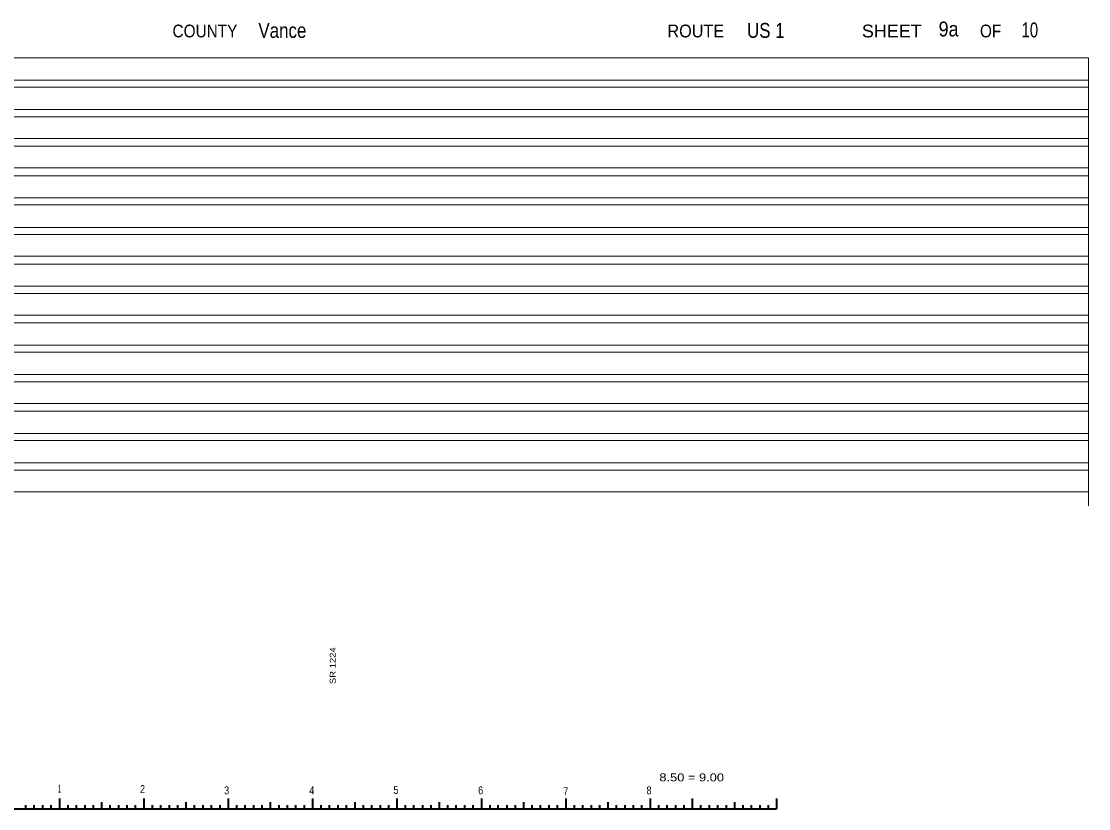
# Model space of a CAD drawing. Extents: x 2147473.7 to 2147499, y 2147476 to 2147489.5.
# Drawn here: x 2147486.3 to 2147498.97, y 2147480.17 to 2147489.52 of the extents above; entities that cross this region are included whole.
import ezdxf
from ezdxf.enums import TextEntityAlignment as Align

# ---------------------------------------------------------------- set-up
doc = ezdxf.new("R2010")
doc.units = 0
doc.header["$LTSCALE"] = 0.038
doc.layers.add('1', color=7, linetype='Continuous', lineweight=35)

msp = doc.modelspace()

# ---------------------------------------------------------------- linework, layer by layer
at = {"layer": '1', "lineweight": 13}
for p, q in [((2147473.659, 2147489.09), (2147498.967, 2147489.09)), ((2147498.967, 2147483.768), (2147498.967, 2147489.09)), ((2147475.433, 2147488.825), (2147498.967, 2147488.825)), ((2147473.659, 2147488.742), (2147498.967, 2147488.742)), ((2147475.433, 2147488.477), (2147498.967, 2147488.477)), ((2147474.266, 2147488.388), (2147498.967, 2147488.388)), ((2147477.561, 2147488.129), (2147498.967, 2147488.129)), ((2147474.266, 2147488.041), (2147498.967, 2147488.041)), ((2147477.767, 2147487.687), (2147498.967, 2147487.687)), ((2147479.748, 2147487.781), (2147498.967, 2147487.781)), ((2147474.266, 2147487.345), (2147498.967, 2147487.345)), ((2147475.433, 2147487.428), (2147498.967, 2147487.428)), ((2147475.433, 2147487.074), (2147498.961, 2147487.074)), ((2147474.266, 2147486.992), (2147498.967, 2147486.992)), ((2147475.433, 2147486.732), (2147498.967, 2147486.732)), ((2147474.266, 2147486.638), (2147498.967, 2147486.638)), ((2147475.433, 2147486.379), (2147498.967, 2147486.379)), ((2147474.266, 2147486.29), (2147498.967, 2147486.29)), ((2147482.618, 2147486.031), (2147498.967, 2147486.031)), ((2147482.665, 2147485.943), (2147498.967, 2147485.943)), ((2147475.433, 2147485.677), (2147498.967, 2147485.677)), ((2147474.266, 2147485.595), (2147498.967, 2147485.595)), ((2147475.433, 2147485.33), (2147498.967, 2147485.33)), ((2147474.266, 2147485.241), (2147498.967, 2147485.241)), ((2147475.433, 2147484.982), (2147498.967, 2147484.982)), ((2147474.266, 2147484.893), (2147498.967, 2147484.893)), ((2147474.266, 2147484.546), (2147498.967, 2147484.546)), ((2147475.433, 2147484.628), (2147498.967, 2147484.628)), ((2147475.433, 2147484.281), (2147498.967, 2147484.281)), ((2147474.266, 2147484.192), (2147498.967, 2147484.192)), ((2147475.433, 2147483.933), (2147498.967, 2147483.933))]:
    msp.add_line(p, q, dxfattribs=at)
at = {"layer": '1'}
for p, q in [((2147486.349, 2147480.215), (2147486.349, 2147480.172)), ((2147486.448, 2147480.215), (2147486.448, 2147480.172)), ((2147486.551, 2147480.215), (2147486.551, 2147480.172)), ((2147486.65, 2147480.215), (2147486.65, 2147480.172)), ((2147486.751, 2147480.292), (2147486.751, 2147480.172)), ((2147486.85, 2147480.215), (2147486.85, 2147480.172)), ((2147486.951, 2147480.215), (2147486.951, 2147480.172)), ((2147487.052, 2147480.215), (2147487.052, 2147480.172)), ((2147487.151, 2147480.215), (2147487.151, 2147480.172)), ((2147487.252, 2147480.251), (2147487.252, 2147480.172)), ((2147487.351, 2147480.215), (2147487.351, 2147480.172)), ((2147487.452, 2147480.215), (2147487.452, 2147480.172)), ((2147487.553, 2147480.215), (2147487.553, 2147480.172)), ((2147487.651, 2147480.215), (2147487.651, 2147480.172)), ((2147487.753, 2147480.292), (2147487.753, 2147480.172)), ((2147487.851, 2147480.215), (2147487.851, 2147480.172)), ((2147487.952, 2147480.215), (2147487.952, 2147480.172)), ((2147488.053, 2147480.215), (2147488.053, 2147480.172)), ((2147488.154, 2147480.215), (2147488.154, 2147480.172)), ((2147488.253, 2147480.251), (2147488.253, 2147480.172)), ((2147488.352, 2147480.215), (2147488.352, 2147480.172)), ((2147488.453, 2147480.215), (2147488.453, 2147480.172)), ((2147488.554, 2147480.215), (2147488.554, 2147480.172)), ((2147488.655, 2147480.215), (2147488.655, 2147480.172)), ((2147488.754, 2147480.292), (2147488.754, 2147480.172)), ((2147488.852, 2147480.215), (2147488.852, 2147480.172)), ((2147488.954, 2147480.215), (2147488.954, 2147480.172)), ((2147489.055, 2147480.215), (2147489.055, 2147480.172)), ((2147489.156, 2147480.215), (2147489.156, 2147480.172)), ((2147489.254, 2147480.251), (2147489.254, 2147480.172)), ((2147489.355, 2147480.215), (2147489.355, 2147480.172)), ((2147489.454, 2147480.215), (2147489.454, 2147480.172)), ((2147489.555, 2147480.215), (2147489.555, 2147480.172)), ((2147489.656, 2147480.215), (2147489.656, 2147480.172)), ((2147489.755, 2147480.292), (2147489.755, 2147480.172)), ((2147489.856, 2147480.215), (2147489.856, 2147480.172)), ((2147489.955, 2147480.215), (2147489.955, 2147480.172)), ((2147490.056, 2147480.215), (2147490.056, 2147480.172)), ((2147490.157, 2147480.215), (2147490.157, 2147480.172)), ((2147490.256, 2147480.251), (2147490.256, 2147480.172)), ((2147490.357, 2147480.215), (2147490.357, 2147480.172)), ((2147490.455, 2147480.215), (2147490.455, 2147480.172)), ((2147490.559, 2147480.215), (2147490.559, 2147480.172)), ((2147490.658, 2147480.215), (2147490.658, 2147480.172)), ((2147490.756, 2147480.292), (2147490.756, 2147480.172)), ((2147490.857, 2147480.215), (2147490.857, 2147480.172)), ((2147490.956, 2147480.215), (2147490.956, 2147480.172)), ((2147491.06, 2147480.215), (2147491.06, 2147480.172)), ((2147491.158, 2147480.215), (2147491.158, 2147480.172)), ((2147491.257, 2147480.251), (2147491.257, 2147480.172)), ((2147491.358, 2147480.215), (2147491.358, 2147480.172)), ((2147491.457, 2147480.215), (2147491.457, 2147480.172)), ((2147491.56, 2147480.215), (2147491.56, 2147480.172)), ((2147491.659, 2147480.215), (2147491.659, 2147480.172)), ((2147491.76, 2147480.292), (2147491.76, 2147480.172)), ((2147491.859, 2147480.215), (2147491.859, 2147480.172)), ((2147491.957, 2147480.215), (2147491.957, 2147480.172)), ((2147492.061, 2147480.215), (2147492.061, 2147480.172)), ((2147492.159, 2147480.215), (2147492.159, 2147480.172)), ((2147492.261, 2147480.251), (2147492.261, 2147480.172)), ((2147492.359, 2147480.215), (2147492.359, 2147480.172)), ((2147492.458, 2147480.215), (2147492.458, 2147480.172)), ((2147492.561, 2147480.215), (2147492.561, 2147480.172)), ((2147492.66, 2147480.215), (2147492.66, 2147480.172)), ((2147492.761, 2147480.292), (2147492.761, 2147480.172)), ((2147492.86, 2147480.215), (2147492.86, 2147480.172)), ((2147492.959, 2147480.215), (2147492.959, 2147480.172)), ((2147493.062, 2147480.215), (2147493.062, 2147480.172)), ((2147493.161, 2147480.215), (2147493.161, 2147480.172)), ((2147493.262, 2147480.251), (2147493.262, 2147480.172)), ((2147493.36, 2147480.215), (2147493.36, 2147480.172)), ((2147493.462, 2147480.215), (2147493.462, 2147480.172)), ((2147493.563, 2147480.215), (2147493.563, 2147480.172)), ((2147493.661, 2147480.215), (2147493.661, 2147480.172)), ((2147493.762, 2147480.292), (2147493.762, 2147480.172)), ((2147493.861, 2147480.215), (2147493.861, 2147480.172)), ((2147493.962, 2147480.215), (2147493.962, 2147480.172)), ((2147494.063, 2147480.215), (2147494.063, 2147480.172)), ((2147494.162, 2147480.215), (2147494.162, 2147480.172)), ((2147494.263, 2147480.292), (2147494.263, 2147480.172)), ((2147494.361, 2147480.215), (2147494.361, 2147480.172)), ((2147494.462, 2147480.215), (2147494.462, 2147480.172)), ((2147494.564, 2147480.215), (2147494.564, 2147480.172)), ((2147494.665, 2147480.215), (2147494.665, 2147480.172)), ((2147494.763, 2147480.251), (2147494.763, 2147480.172)), ((2147494.862, 2147480.215), (2147494.862, 2147480.172)), ((2147494.963, 2147480.215), (2147494.963, 2147480.172)), ((2147495.064, 2147480.215), (2147495.064, 2147480.172)), ((2147495.165, 2147480.215), (2147495.165, 2147480.172)), ((2147495.264, 2147480.292), (2147495.264, 2147480.172))]:
    msp.add_line(p, q, dxfattribs=at)
msp.add_lwpolyline([(2147485.75, 2147480.172), (2147494.263, 2147480.172), (2147495.264, 2147480.172)], dxfattribs=at)

# ---------------------------------------------------------------- texts
for s, height, width, p in [('COUNTY', 0.1514, 0.9, (2147488.479, 2147489.332)), ('ROUTE', 0.1514, 0.95, (2147494.3045, 2147489.332)), ('SHEET', 0.1514, 1.05, (2147496.6305, 2147489.332)), ('9a', 0.1768, 0.9, (2147497.3045, 2147489.343)), ('OF', 0.1514, 0.9, (2147497.8035, 2147489.332)), ('10', 0.1768, 0.75, (2147498.269, 2147489.332)), ('8.50 = 9.00', 0.095, 1.2, (2147494.2555, 2147480.496)), ('1', 0.095, 0.4, (2147486.7505, 2147480.362)), ('2', 0.095, 0.85, (2147487.738, 2147480.357)), ('3', 0.095, 0.85, (2147488.737, 2147480.342)), ('4', 0.095, 0.85, (2147489.747, 2147480.342)), ('5', 0.095, 0.85, (2147490.746, 2147480.347)), ('6', 0.095, 0.85, (2147491.7515, 2147480.342)), ('7', 0.095, 0.85, (2147492.761, 2147480.332)), ('8', 0.095, 0.85, (2147493.749, 2147480.342))]:
    msp.add_text(s, height=height, dxfattribs=dict(at, width=width)).set_placement(p, align=Align.CENTER)
at = {"layer": '1', "width": 0.85}
for s, p in [('Vance', (2147489.113, 2147489.326)), ('US 1', (2147494.912, 2147489.326))]:
    msp.add_text(s, height=0.1768, dxfattribs=at).set_placement(p)
at = {"layer": '1', "width": 1.2}
msp.add_text('SR 1224', height=0.07, rotation=90, dxfattribs=at).set_placement((2147490.031, 2147481.651))

doc.saveas('drawing.dxf')
